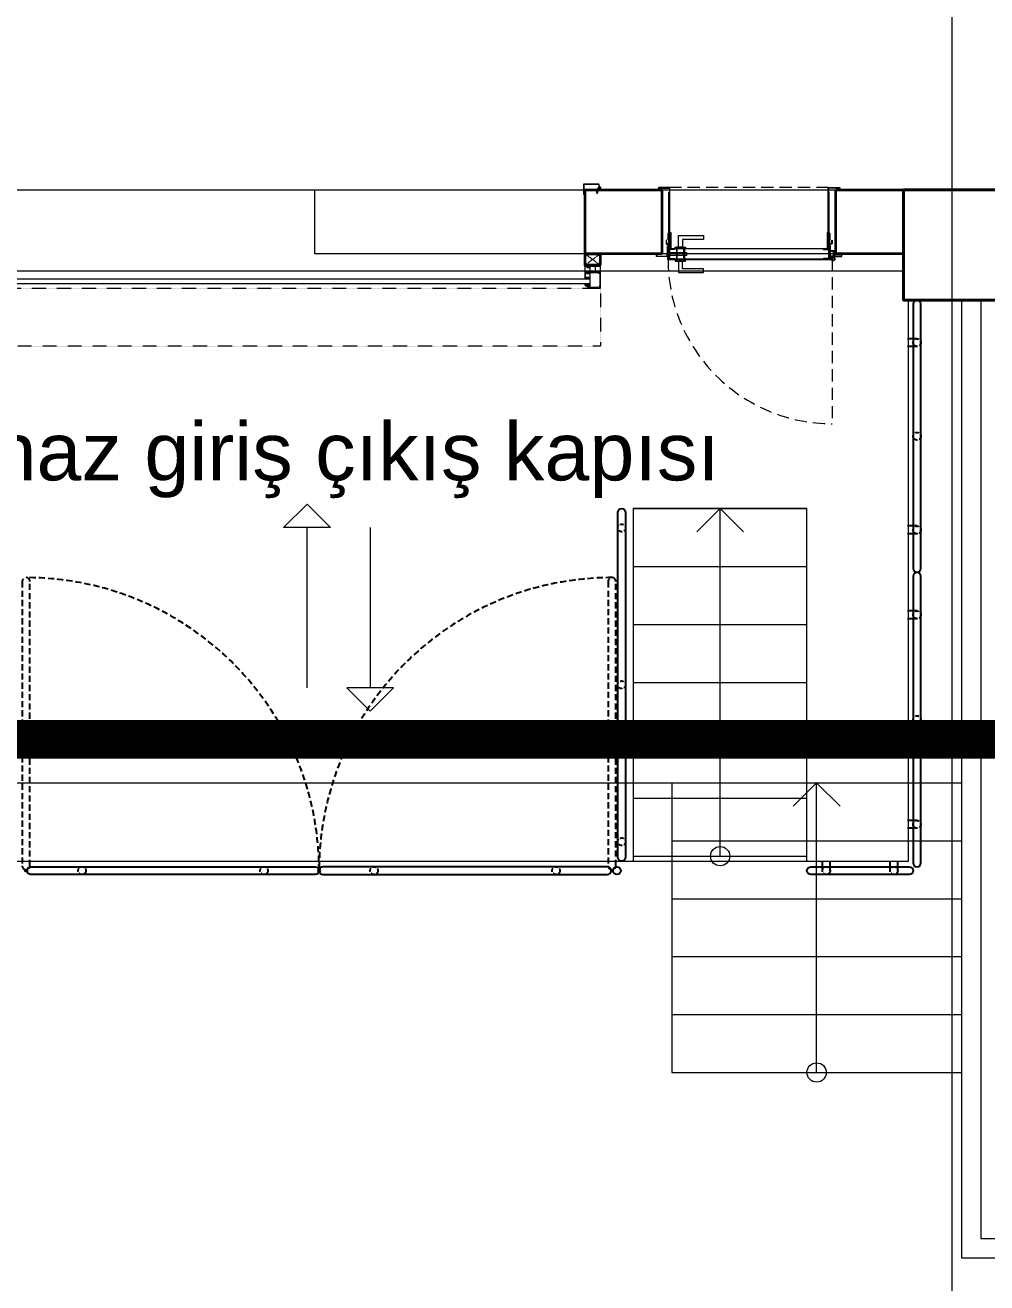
# Model space of a CAD drawing. Header units: centimetres. Extents: x 405464 to 563355, y 50011 to 66875.
# Drawn here: x 504558 to 505056, y 51753 to 52405 of the extents above; entities that cross this region are included whole.
import ezdxf
from ezdxf.enums import TextEntityAlignment as Align

# ---------------------------------------------------------------- set-up
doc = ezdxf.new("R2010")
doc.units = ezdxf.units.CM
for name, pattern in [('DASHDOT', [25.4, 12.7, -6.35, 0, -6.35]), ('DOT2', [0.125, 0, -0.125]), ('HIDDEN', [9.525, 6.35, -3.175]), ('M00$0$CENTER', [50.8, 31.75, -6.35, 6.35, -6.35])]:
    doc.linetypes.add(name, pattern=pattern)
doc.layers.get('0').update_dxf_attribs({"lineweight": 9})
doc.layers.add('-MH_Ad', color=1, linetype='Continuous', lineweight=9, true_color=0xff0000)
for name, color, linetype, lineweight in [('0-KRCN-MİMARİ-220526', 8, 'Continuous', 9), ('A_Aks', 30, 'DASHDOT', 9), ('A_Kolon', 6, 'Continuous', 40), ('A_Korkuluk', 24, 'Continuous', 15), ('A_Merdiven', 61, 'Continuous', 13), ('DV_Masif', 2, 'Continuous', 35), ('G_0.13', 145, 'Continuous', 13), ('KP_Acilim', 201, 'HIDDEN', 15), ('KP_Aksesuar', 9, 'Continuous', 9), ('M00$0$A_Iskelet', 20, 'Continuous', 25), ('M00$0$D_Merkez', 51, 'M00$0$CENTER', 13), ('M00$0$D_Profil', 155, 'Continuous', 15), ('M00$0$GC_Aksesuar', 165, 'Continuous', 9), ('MH_Alan', 51, 'Continuous', 9), ('MR_Korkuluk', 131, 'Continuous', 25), ('Y_Hidden_[Gizli]', 9, 'HIDDEN', 9)]:
    doc.layers.add(name, color=color, linetype=linetype, lineweight=lineweight)
doc.styles.add('Ince', font='arial.ttf')

# ---------------------------------------------------------------- blocks, each defined once
blk = doc.blocks.new('a_aks')
at = {"layer": 'A_Aks', "color": 8, "ltscale": 200}
for p, q in [((680, 5308.05), (680, -831.11)), ((-743.44, 57), (12633.63, 57))]:
    blk.add_line(p, q, dxfattribs=at)
blk = doc.blocks.new('mimari_yeni_durum')
at = {"color": 8, "ltscale": 10}
for points in [[(350, 57), (655, 57)], [(655, 24), (350, 24)]]:
    blk.add_lwpolyline(points, dxfattribs=at)
at = {"color": 8, "ltscale": 10, "elevation": 5.77}
blk.add_lwpolyline([(350, 24), (350, 57)], dxfattribs=at)
at = {"layer": 'A_Kolon', "color": 8}
blk.add_lwpolyline([(655, 57), (655, 0), (705, 0), (705, 57), (655, 57)], dxfattribs=at)
at = {"layer": 'A_Korkuluk', "color": 8}
for p, q in [((695, 0), (695, -486)), ((695, -486), (1430, -486))]:
    blk.add_line(p, q, dxfattribs=at)
at = {"layer": 'A_Merdiven', "color": 8}
for p, q in [((685, 0), (685, -496)), ((685, -496), (1570, -496))]:
    blk.add_line(p, q, dxfattribs=at)
at = {"layer": 'A_Merdiven', "color": 8, "ltscale": 10}
for points in [[(50, 0), (50, -250), (685, -250)], [(535, -250), (535, -400)], [(610, -250), (597.9, -262.1)], [(610, -400), (610, -250)], [(610, -250), (622.1, -262.1)], [(535, -280), (685, -280)], [(535, -310), (685, -310)], [(535, -340), (685, -340)], [(535, -370), (685, -370)], [(535, -400), (685, -400)]]:
    blk.add_lwpolyline(points, dxfattribs=at)
blk.add_circle((610, -400), 5, dxfattribs=at)
at = {"layer": 'A_Aks', "color": 8}
blk.add_blockref('a_aks', (0, 0), dxfattribs=at)
blk = doc.blocks.new('A$C17b1b0ad')
at = {"layer": 'MH_Alan', "color": 8}
blk.add_lwpolyline([(50, 1648), (50, 57), (1114, 57), (1115, 437), (1115, 437), (1090, 437), (1090, 477), (1140, 477), (1140, 445), (1550, 445), (1550, 477), (1682, 477), (1682, 837), (1550, 837), (1550, 877), (1682, 877), (1682, 1237)], dxfattribs=at)
blk = doc.blocks.new('*U118')
at = {"ltscale": 40}
blk.add_lwpolyline([(0, 0), (0, 8), (6, 8), (6, 0)], close=True, dxfattribs=at)
at = {"layer": 'M00$0$D_Merkez', "ltscale": 0.015}
for points in [[(0, 0), (6, 8)], [(0, 8), (6, 0)]]:
    blk.add_lwpolyline(points, dxfattribs=at)
at = {"layer": 'M00$0$D_Profil', "ltscale": 40}
blk.add_lwpolyline([(0.4, 0.4), (0.4, 7.6), (5.6, 7.6), (5.6, 0.4)], close=True, dxfattribs=at)
blk = doc.blocks.new('M00$0$RUUVIP')
for p, q in [((-5.4, 19), (-5.4, 20.1)), ((-5.4, 20.1), (5.4, 20.1)), ((5.4, 19), (-5.4, 19)), ((-4.2, 20.1), (-3.3, 21.1)), ((-1.4, 17.8), (-1.9, 17.3)), ((-1.9, 17.3), (1.9, 16.7)), ((-1.9, 17.3), (-1.4, 17)), ((-1.4, 16.5), (-1.9, 16)), ((-1.9, 16), (1.9, 15.3)), ((-1.9, 16), (-1.4, 15.6)), ((-1.4, 15.1), (-1.9, 14.7)), ((-1.9, 14.7), (1.9, 14)), ((-1.9, 14.7), (-1.4, 14.3)), ((-1.4, 13.8), (-1.9, 13.3)), ((-1.9, 13.3), (1.9, 12.7)), ((-1.9, 13.3), (-1.4, 12.9)), ((-1.4, 12.5), (-1.9, 12)), ((-1.9, 12), (1.9, 11.3)), ((-1.9, 12), (-1.4, 11.6)), ((-1.4, 11.1), (-1.9, 10.6)), ((-1.9, 10.6), (1.9, 10)), ((-1.9, 10.6), (-1.4, 10.3)), ((-1.4, 9.8), (-1.9, 9.3)), ((-1.9, 9.3), (1.9, 8.6)), ((-1.9, 9.3), (-1.4, 8.9)), ((-1.4, 8.4), (-1.9, 8)), ((-1.9, 8), (1.9, 7.3)), ((-1.9, 8), (-1.4, 7.6)), ((-1.4, 7.1), (-1.9, 6.6)), ((-1.9, 6.6), (1.9, 6)), ((-1.9, 6.6), (-1.4, 6.2)), ((-1.4, 19), (-1.4, 17.8)), ((-1.4, 17), (-1.4, 16.5)), ((-1.4, 15.6), (-1.4, 15.1)), ((-1.4, 14.3), (-1.4, 13.8)), ((-1.4, 12.9), (-1.4, 12.5)), ((-1.4, 11.6), (-1.4, 11.1)), ((-1.4, 10.3), (-1.4, 9.8)), ((-1.4, 8.9), (-1.4, 8.4)), ((-1.4, 7.6), (-1.4, 7.1)), ((-1.4, 6.2), (-1.4, 0.8)), ((-0.6, 6), (-1.4, 6.2)), ((-1.4, 0.8), (0, 0)), ((-0.6, 0.8), (-0.6, 6)), ((0, 0), (-0.6, 0.8)), ((0, 0), (1.4, 0.8)), ((1.4, 17), (1.4, 19)), ((1.9, 16.7), (1.4, 17)), ((1.4, 16.2), (1.9, 16.7)), ((1.4, 15.7), (1.4, 16.2)), ((1.9, 15.3), (1.4, 15.7)), ((1.4, 14.9), (1.9, 15.3)), ((1.4, 14.4), (1.4, 14.9)), ((1.9, 14), (1.4, 14.4)), ((1.4, 13.5), (1.9, 14)), ((1.4, 13), (1.4, 13.5)), ((1.9, 12.7), (1.4, 13)), ((1.4, 12.2), (1.9, 12.7)), ((1.4, 11.7), (1.4, 12.2)), ((1.9, 11.3), (1.4, 11.7)), ((1.4, 10.8), (1.9, 11.3)), ((1.4, 10.4), (1.4, 10.8)), ((1.9, 10), (1.4, 10.4)), ((1.4, 9.5), (1.9, 10)), ((1.4, 9), (1.4, 9.5)), ((1.9, 8.6), (1.4, 9)), ((1.4, 8.2), (1.9, 8.6)), ((1.4, 7.7), (1.4, 8.2)), ((1.9, 7.3), (1.4, 7.7)), ((1.4, 6.8), (1.9, 7.3)), ((1.4, 6.3), (1.4, 6.8)), ((1.9, 6), (1.4, 6.3)), ((1.4, 5.5), (1.9, 6)), ((1.4, 0.8), (1.4, 5.5)), ((3.3, 21.1), (4.2, 20.1)), ((5.4, 20.1), (5.4, 19))]:
    blk.add_line(p, q)
blk.add_arc((0, 10.8), 10.8, 72.45919, 107.54081)
blk = doc.blocks.new('M00$0$A$C51F07F23')
at = {"rotation": 180}
blk.add_blockref('M00$0$RUUVIP', (5.4, 21.1), dxfattribs=at)
blk = doc.blocks.new('duvarlar')
at = {"color": 8}
for p, q in [((333.9, -117.77), (346.04, -105.63)), ((346.04, -105.63), (358.17, -117.77)), ((358.17, -117.77), (333.9, -117.77)), ((346.04, -200.75), (346.04, -117.77)), ((378.75, -117.77), (378.75, -200.75)), ((366.61, -200.75), (378.75, -212.88)), ((390.89, -200.75), (366.61, -200.75)), ((378.75, -212.88), (390.89, -200.75))]:
    blk.add_line(p, q, dxfattribs=at)
at = {"color": 8, "style": 'Ince'}
blk.add_text('Cihaz giriş çıkış kapısı', height=30, dxfattribs=at).set_placement((351.41, -78.38), align=Align.MIDDLE_CENTER)
blk = doc.blocks.new('vida')
for p, q in [((-3.7, 0.2), (-0.9, 1.2)), ((-2.2, 34.4), (-0.9, 34.1)), ((-2.2, 34.4), (2.3, 31.3)), ((-2.2, 34.2), (2.2, 31.1)), ((-2.2, 32.9), (-0.9, 32.6)), ((-2.2, 32.9), (2.3, 29.8)), ((-2.2, 32.7), (2.2, 29.6)), ((-2.2, 31.4), (-0.9, 31.1)), ((-2.2, 31.4), (2.3, 28.3)), ((-2.2, 31.2), (2.2, 28.1)), ((-2.2, 29.9), (-0.9, 29.6)), ((-2.2, 29.9), (2.3, 26.8)), ((-2.2, 29.7), (2.2, 26.6)), ((-2.2, 28.4), (-0.9, 28.1)), ((-2.2, 28.4), (2.3, 25.3)), ((-2.2, 28.2), (2.2, 25.1)), ((-2.2, 26.9), (-0.9, 26.6)), ((-2.2, 26.9), (2.3, 23.8)), ((-2.2, 26.7), (2.2, 23.6)), ((-2.2, 25.4), (-0.9, 25.1)), ((-2.2, 25.4), (2.3, 22.3)), ((-2.2, 25.2), (2.2, 22.1)), ((-2.2, 23.9), (-0.9, 23.6)), ((-2.2, 23.9), (2.3, 20.8)), ((-2.2, 23.7), (2.2, 20.6)), ((-2.2, 22.4), (-0.9, 22.1)), ((-2.2, 22.4), (2.3, 19.3)), ((-2.2, 22.2), (2.2, 19.1)), ((-2.2, 20.9), (-0.9, 20.6)), ((-2.2, 20.9), (2.3, 17.8)), ((-2.2, 20.7), (2.2, 17.6)), ((-2.2, 19.4), (-0.9, 19.1)), ((-2.2, 19.4), (2.3, 16.3)), ((-2.2, 19.2), (2.2, 16.1)), ((-2.2, 17.9), (-0.9, 17.6)), ((-2.2, 17.9), (2.3, 14.8)), ((-2.2, 17.7), (2.2, 14.6)), ((-2.2, 16.4), (-0.9, 16.1)), ((-2.2, 16.4), (2.3, 13.3)), ((-2.2, 16.2), (2, 13.3)), ((-2.2, 14.9), (-0.9, 14.6)), ((-2.2, 14.9), (0.2, 13.3)), ((-2.2, 14.7), (-0.2, 13.3)), ((-2.2, 13.4), (-1.7, 13.3)), ((-2.2, 13.4), (-2, 13.3)), ((-2.2, 13.4), (-1.7, 13.3)), ((-2.2, 13.4), (-2, 13.3)), ((-2.2, 10.4), (-0.9, 10.1)), ((-2.2, 10.4), (2.3, 7.3)), ((-2.2, 10.2), (2.2, 7.1)), ((-2.2, 8.9), (-0.9, 8.6)), ((-2.2, 8.9), (2.3, 5.8)), ((-2.2, 8.7), (2.2, 5.6)), ((-2.2, 7.4), (-0.9, 7.1)), ((-2.2, 7.4), (2.3, 4.3)), ((-2.2, 7.2), (2.2, 4.1)), ((-2.2, 5.9), (-0.9, 5.6)), ((-2.2, 5.9), (2.3, 2.8)), ((-2.2, 5.7), (2.2, 2.6)), ((-2.2, 4.4), (-0.9, 4.1)), ((-2.2, 4.4), (0.6, 2.5)), ((-2.2, 4.2), (0.2, 2.5)), ((-2.2, 2.9), (-1.7, 2.8)), ((-2.2, 2.9), (-2, 2.8)), ((-0.3, 38.1), (-0.9, 36.1)), ((1, 36.1), (-0.9, 36.1)), ((-0.9, 13.3), (-0.9, 36.1)), ((-0.9, 33.5), (-0.9, 32.2)), ((-0.9, 32), (-0.9, 30.7)), ((-0.9, 30.5), (-0.9, 29.2)), ((-0.9, 29), (-0.9, 27.7)), ((-0.9, 27.5), (-0.9, 26.2)), ((-0.9, 26), (-0.9, 24.7)), ((-0.9, 24.5), (-0.9, 23.2)), ((-0.9, 23), (-0.9, 21.7)), ((-0.9, 21.5), (-0.9, 20.2)), ((-0.9, 20), (-0.9, 18.7)), ((-0.9, 18.5), (-0.9, 17.2)), ((-0.9, 17), (-0.9, 15.7)), ((-0.9, 15.5), (-0.9, 14.2)), ((-0.9, 14), (-0.9, 13.3)), ((-0.9, 10.8), (2.2, 8.6)), ((-0.9, 10.8), (-0.9, 9.7)), ((-0.9, 9.5), (-0.9, 8.2)), ((-0.9, 8), (-0.9, 6.7)), ((-0.9, 6.5), (-0.9, 5.2)), ((-0.9, 5), (-0.9, 3.7)), ((-0.9, 3.5), (-0.9, 2.5)), ((-0.9, 1.2), (-0.9, 1.4)), ((-0.5, 10.8), (2.3, 8.8)), ((-0.3, 38.1), (0.5, 38.8)), ((0, -0.3), (0, 0.2)), ((0, -0.3), (0, 0.2)), ((0.4, 38.1), (0.5, 38.8)), ((1, 36.1), (0.4, 38.1)), ((1, 13.3), (1, 36.1)), ((1, 30.5), (1, 31.8)), ((1, 31.7), (1.5, 31.5)), ((1, 29), (1, 30.3)), ((1, 30.2), (1.5, 30)), ((1, 27.5), (1, 28.8)), ((1, 28.7), (1.5, 28.5)), ((1, 26), (1, 27.3)), ((1, 27.2), (1.5, 27)), ((1, 24.5), (1, 25.8)), ((1, 25.7), (1.5, 25.5)), ((1, 23), (1, 24.3)), ((1, 24.2), (1.5, 24)), ((1, 21.5), (1, 22.8)), ((1, 22.7), (1.5, 22.5)), ((1, 20), (1, 21.3)), ((1, 21.2), (1.5, 21)), ((1, 18.5), (1, 19.8)), ((1, 19.7), (1.5, 19.5)), ((1, 17), (1, 18.3)), ((1, 18.2), (1.5, 18)), ((1, 15.5), (1, 16.8)), ((1, 16.7), (1.5, 16.5)), ((1, 14), (1, 15.3)), ((1, 15.2), (1.5, 15)), ((1, 13.3), (1, 13.8)), ((1, 13.7), (1.5, 13.5)), ((1, 13.7), (1.5, 13.5)), ((1, 9.5), (1, 10.8)), ((1, 10.7), (1.5, 10.5)), ((1, 8), (1, 9.3)), ((1, 9.2), (1.5, 9)), ((1, 6.5), (1, 7.8)), ((1, 7.7), (1.5, 7.5)), ((1, 5), (1, 6.3)), ((1, 6.2), (1.5, 6)), ((1, 3.5), (1, 4.8)), ((1, 4.7), (1.5, 4.5)), ((1, 2.5), (1, 3.3)), ((1, 3.2), (1.5, 3)), ((1, 1.2), (1, 1.4)), ((3.7, 0.2), (1, 1.2)), ((1.3, 10.8), (2.2, 10.1)), ((1.6, 10.8), (2.3, 10.3)), ((0, -0.3), (-3.6, -0.3)), ((0, -0.3), (3.6, -0.3))]:
    blk.add_line(p, q)
for centre, radius, start, end in [((-3.6, -0.1), 0.25, 119.91359, 270), ((-2.2, 34.3), 0.0971, 60.32042, 240.32042), ((-2.2, 32.8), 0.0971, 60.32042, 240.32042), ((-2.2, 31.3), 0.0971, 60.32042, 240.32042), ((-2.2, 29.8), 0.0971, 60.32042, 240.32042), ((-2.2, 28.3), 0.0971, 60.32042, 240.32042), ((-2.2, 26.8), 0.0971, 60.32042, 240.32042), ((-2.2, 25.3), 0.0971, 60.32042, 240.32042), ((-2.2, 23.8), 0.0971, 60.32042, 240.32042), ((-2.2, 22.3), 0.0971, 60.32042, 240.32042), ((-2.2, 20.8), 0.0971, 60.32042, 240.32042), ((-2.2, 19.3), 0.0971, 60.32042, 240.32042), ((-2.2, 17.8), 0.0971, 60.32042, 240.32042), ((-2.2, 16.3), 0.0971, 60.32042, 240.32042), ((-2.2, 14.8), 0.0971, 60.32042, 240.32042), ((-2.2, 13.3), 0.0971, 60.32042, 240.32042), ((-2.2, 13.3), 0.0971, 60.32042, 240.32042), ((-2.2, 10.3), 0.0971, 60.32042, 240.32042), ((-2.2, 8.8), 0.0971, 60.32042, 240.32042), ((-2.2, 7.3), 0.0971, 60.32042, 240.32042), ((-2.2, 5.8), 0.0971, 60.32042, 240.32042), ((-2.2, 4.3), 0.0971, 60.32042, 240.32042), ((-2.2, 2.8), 0.0971, 60.32042, 240.32042), ((-3.3, 39), 3.81, 309.1716, 357.59616), ((0, 0), 0.243, 93.37441, 86.62559), ((3.5, 37.9), 3.17, 163.57112, 216.72243), ((2.3, 31.2), 0.0971, 240.32042, 60.32042), ((2.3, 29.7), 0.0971, 240.32042, 60.32042), ((2.3, 28.2), 0.0971, 240.32042, 60.32042), ((2.3, 26.7), 0.0971, 240.32042, 60.32042), ((2.3, 25.2), 0.0971, 240.32042, 60.32042), ((2.3, 23.7), 0.0971, 240.32042, 60.32042), ((2.3, 22.2), 0.0971, 240.32042, 60.32042), ((2.3, 20.7), 0.0971, 240.32042, 60.32042), ((2.3, 19.2), 0.0971, 240.32042, 60.32042), ((2.3, 17.7), 0.0971, 240.32042, 60.32042), ((2.3, 16.2), 0.0971, 240.32042, 60.32042), ((2.3, 14.7), 0.0971, 240.32042, 60.32042), ((2.3, 10.2), 0.0971, 240.32042, 60.32042), ((2.3, 8.7), 0.0971, 240.32042, 60.32042), ((2.3, 7.2), 0.0971, 240.32042, 60.32042), ((2.3, 5.7), 0.0971, 240.32042, 60.32042), ((2.3, 4.2), 0.0971, 240.32042, 60.32042), ((2.3, 2.7), 0.0971, 240.32042, 60.32042), ((3.6, -0.1), 0.25, 270, 60.08641)]:
    blk.add_arc(centre, radius, start, end)
blk = doc.blocks.new('A$C9e52caec')
at = {"layer": 'KP_Aksesuar'}
h = blk.add_hatch(color=8, dxfattribs=at)
edge = h.paths.add_edge_path()
edge.add_line((533.16, 27.96), (532.94, 27.87))
edge.add_line((532.94, 27.87), (532.94, 27.77))
edge.add_line((532.94, 27.77), (533.16, 27.86))
edge.add_line((533.16, 27.86), (533.16, 27.48))
edge.add_line((533.16, 27.48), (532.94, 27.39))
edge.add_line((532.94, 27.39), (532.94, 27.29))
edge.add_line((532.94, 27.29), (533.16, 27.38))
edge.add_line((533.16, 27.38), (533.16, 27.07))
edge.add_line((533.16, 27.07), (532.94, 26.98))
edge.add_line((532.94, 26.98), (532.94, 26.88))
edge.add_line((532.94, 26.88), (533.16, 26.97))
edge.add_line((533.16, 26.97), (533.16, 26.83))
edge.add_arc((533.36, 26.83), 0.2, 180, 270)
edge.add_line((533.36, 26.63), (534.15, 26.63))
edge.add_arc((534.15, 26.73), 0.1, 270, 360)
edge.add_line((534.25, 26.73), (534.25, 26.8))
edge.add_arc((534.15, 26.8), 0.1, 0, 90)
edge.add_line((534.15, 26.9), (534.14, 26.9))
edge.add_arc((534.13, 27.21), 0.31, 200.768, 272.34004, ccw=False)
edge.add_line((533.84, 27.1), (533.84, 27.38))
edge.add_line((533.84, 27.38), (534.06, 27.33))
edge.add_line((534.06, 27.33), (534.06, 27.43))
edge.add_line((534.06, 27.43), (533.84, 27.48))
edge.add_line((533.84, 27.48), (533.84, 27.85))
edge.add_line((533.84, 27.85), (534.06, 27.81))
edge.add_line((534.06, 27.81), (534.06, 27.91))
edge.add_line((534.06, 27.91), (533.84, 27.95))
edge.add_arc((533.64, 27.95), 0.2, 0, 90)
edge.add_line((533.64, 28.15), (533.36, 28.15))
edge.add_arc((533.36, 27.95), 0.2, 90, 177.28007)
edge.add_arc((533.16, 27.96), 0.000132, 225.22094, 357.28007, ccw=False)
h = blk.add_hatch(color=8, dxfattribs=at)
edge = h.paths.add_edge_path()
edge.add_line((616.84, 27.96), (617.06, 27.87))
edge.add_line((617.06, 27.87), (617.06, 27.77))
edge.add_line((617.06, 27.77), (616.84, 27.86))
edge.add_line((616.84, 27.86), (616.84, 27.48))
edge.add_line((616.84, 27.48), (617.06, 27.39))
edge.add_line((617.06, 27.39), (617.06, 27.29))
edge.add_line((617.06, 27.29), (616.84, 27.38))
edge.add_line((616.84, 27.38), (616.84, 27.07))
edge.add_line((616.84, 27.07), (617.06, 26.98))
edge.add_line((617.06, 26.98), (617.06, 26.88))
edge.add_line((617.06, 26.88), (616.84, 26.97))
edge.add_line((616.84, 26.97), (616.84, 26.83))
edge.add_arc((616.64, 26.83), 0.2, 270, 360, ccw=False)
edge.add_line((616.64, 26.63), (615.85, 26.63))
edge.add_arc((615.85, 26.73), 0.1, 180, 270, ccw=False)
edge.add_line((615.75, 26.73), (615.75, 26.8))
edge.add_arc((615.85, 26.8), 0.1, 90, 180, ccw=False)
edge.add_line((615.85, 26.9), (615.86, 26.9))
edge.add_arc((615.87, 27.21), 0.31, 267.65996, 339.232)
edge.add_line((616.16, 27.1), (616.16, 27.38))
edge.add_line((616.16, 27.38), (615.94, 27.33))
edge.add_line((615.94, 27.33), (615.94, 27.43))
edge.add_line((615.94, 27.43), (616.16, 27.48))
edge.add_line((616.16, 27.48), (616.16, 27.85))
edge.add_line((616.16, 27.85), (615.94, 27.81))
edge.add_line((615.94, 27.81), (615.94, 27.91))
edge.add_line((615.94, 27.91), (616.16, 27.95))
edge.add_arc((616.36, 27.95), 0.2, 90, 180, ccw=False)
edge.add_line((616.36, 28.15), (616.64, 28.15))
edge.add_arc((616.64, 27.95), 0.2, 2.71993, 90, ccw=False)
edge.add_arc((616.84, 27.96), 0.000132, 182.71993, 314.77906)
for points in [[(533, 25.33), (533, 23.33), (533.2, 23.33), (533.2, 25.33)], [(617, 25.33), (617, 23.33), (616.8, 23.33), (616.8, 25.33)]]:
    blk.add_hatch(color=8, dxfattribs=at).paths.add_polyline_path(points)
at = {"color": 8}
for p, q in [((536.5, 26.16), (536.5, 26.46)), ((613.5, 26.16), (613.5, 26.46)), ((536.5, 21.46), (536.5, 21.16)), ((613.5, 21.46), (613.5, 21.16)), ((490, 17.6), (492.05, 17.6)), ((490, 17.5), (490, 14.7)), ((490, 14.5), (490, 11.31)), ((491.05, 17.6), (490.1, 17.6)), ((490.1, 14.6), (491.7, 14.6)), ((490.11, 14.81), (490.11, 17.39)), ((490.2, 11.81), (490.2, 13.75)), ((490.21, 17.49), (490.95, 17.49)), ((492.45, 14.71), (490.21, 14.71)), ((490.77, 14.07), (490.85, 14.07)), ((490.9, 14.02), (490.9, 13.85)), ((490.95, 13.8), (492.5, 13.8)), ((491, 17.44), (491, 16.95)), ((491.05, 16.9), (492.5, 16.9)), ((491.1, 17.05), (491.1, 17.55)), ((491.1, 14.05), (491.1, 14.55)), ((492.5, 17), (491.15, 17)), ((492.5, 14), (491.15, 14)), ((491.75, 14.55), (491.75, 14.15)), ((491.8, 14.1), (492.4, 14.1)), ((491.95, 14.35), (491.95, 14.55)), ((492, 17.55), (492, 17.45)), ((492, 14.6), (497.9, 14.6)), ((492, 14.55), (492, 14.45)), ((492.4, 14.3), (492, 14.3)), ((497.9, 17.6), (492.05, 17.6)), ((492.05, 17.4), (492.5, 17.4)), ((492.05, 14.4), (492.5, 14.4)), ((492.45, 14.15), (492.45, 14.25)), ((492.55, 17.35), (492.55, 17.05)), ((492.55, 16.85), (492.55, 14.81)), ((492.55, 14.35), (492.55, 14.05)), ((492.55, 13.75), (492.55, 11.81)), ((492.65, 17.24), (492.65, 17.44)), ((492.65, 17.18), (492.65, 17.21)), ((492.65, 14.81), (492.65, 17.15)), ((492.7, 17.49), (495.25, 17.49)), ((495.25, 14.71), (492.75, 14.71)), ((492.75, 11.12), (492.75, 14.2)), ((492.85, 14.3), (497, 14.3)), ((495.35, 17.39), (495.35, 14.81)), ((495.45, 14.81), (495.45, 17.39)), ((495.55, 17.49), (497.79, 17.49)), ((497.79, 14.71), (495.55, 14.71)), ((497.65, 13.65), (497.65, 9.64)), ((497.89, 17.39), (497.89, 14.81)), ((498, 14.7), (498, 17.5)), ((498, 6.2), (498, 14.5)), ((490, 8.03), (490, 7.69)), ((490.05, 11.26), (490.31, 11.26)), ((490.31, 8.08), (490.05, 8.08)), ((490.05, 7.6), (492.43, 6.17)), ((490.14, 10.95), (490.42, 11.35)), ((490.42, 7.94), (490.14, 8.34)), ((490.18, 11.41), (490.18, 11.48)), ((490.18, 7.86), (490.18, 7.93)), ((490.21, 11.51), (490.92, 11.51)), ((490.31, 11.38), (490.21, 11.38)), ((490.21, 7.96), (490.31, 7.96)), ((490.92, 7.83), (490.21, 7.83)), ((490.23, 11.38), (490.23, 11.46)), ((490.23, 11.46), (490.91, 11.46)), ((490.41, 11.38), (490.23, 11.38)), ((490.23, 7.9), (490.41, 7.9)), ((490.23, 7.82), (490.23, 7.9)), ((490.91, 7.82), (490.23, 7.82)), ((492.45, 11.71), (490.3, 11.71)), ((490.34, 11.29), (490.34, 11.35)), ((490.34, 7.99), (490.34, 8.05)), ((491.16, 7.17), (490.7, 7.44)), ((490.72, 11.35), (491, 10.95)), ((491, 8.34), (490.72, 7.94)), ((490.91, 11.38), (490.73, 11.38)), ((490.73, 7.9), (490.91, 7.9)), ((490.75, 7.63), (491.29, 7.63)), ((490.79, 11.35), (490.79, 11.29)), ((490.79, 8.05), (490.79, 7.99)), ((490.92, 11.38), (490.82, 11.38)), ((490.82, 11.26), (490.91, 11.26)), ((490.91, 8.08), (490.82, 8.08)), ((490.82, 7.96), (490.92, 7.96)), ((490.91, 11.46), (490.91, 11.38)), ((490.91, 7.9), (490.91, 7.82)), ((490.95, 11.48), (490.95, 11.41)), ((490.95, 7.93), (490.95, 7.86)), ((490.98, 11.23), (491.05, 11.16)), ((491.05, 8.18), (490.98, 8.11)), ((491.08, 11.15), (491.35, 11.15)), ((491.35, 8.19), (491.08, 8.19)), ((491.13, 11.34), (491.13, 11.48)), ((491.13, 7.86), (491.13, 8)), ((491.16, 11.51), (492.46, 11.51)), ((491.35, 11.31), (491.16, 11.31)), ((491.16, 8.03), (491.35, 8.03)), ((491.16, 7.94), (491.48, 7.94)), ((491.16, 7.83), (491.16, 7.94)), ((492.46, 7.83), (491.16, 7.83)), ((491.17, 11.34), (491.17, 11.46)), ((491.17, 11.46), (491.72, 11.46)), ((491.49, 11.34), (491.17, 11.34)), ((491.38, 11.18), (491.38, 11.28)), ((491.38, 8.06), (491.38, 8.16)), ((492.4, 6.42), (491.43, 7.01)), ((491.51, 7.97), (491.51, 8.25)), ((491.52, 11.04), (491.52, 11.31)), ((491.6, 7.63), (492.45, 7.63)), ((491.71, 8), (491.71, 7.83)), ((491.72, 11.46), (491.72, 11.29)), ((491.88, 8.03), (491.74, 8.03)), ((491.75, 11.26), (491.89, 11.26)), ((491.91, 7.83), (491.91, 8)), ((491.92, 11.29), (491.92, 11.46)), ((491.92, 11.46), (492.47, 11.46)), ((492.11, 8.25), (492.11, 7.97)), ((492.12, 11.31), (492.12, 11.04)), ((492.14, 7.94), (492.46, 7.94)), ((492.47, 11.34), (492.15, 11.34)), ((492.24, 11.28), (492.24, 11.18)), ((492.24, 8.16), (492.24, 8.06)), ((492.46, 11.31), (492.27, 11.31)), ((492.27, 11.15), (492.49, 11.15)), ((492.49, 8.19), (492.27, 8.19)), ((492.27, 8.03), (492.46, 8.03)), ((492.46, 7.94), (492.46, 7.83)), ((492.47, 11.46), (492.47, 11.34)), ((492.49, 11.48), (492.49, 11.34)), ((492.49, 11.15), (492.52, 11.12)), ((492.52, 8.22), (492.49, 8.19)), ((492.49, 8), (492.49, 7.86)), ((492.52, 11.12), (492.75, 11.12)), ((492.75, 8.22), (492.52, 8.22)), ((492.55, 7.53), (492.55, 6.51)), ((492.75, 6.55), (492.75, 8.22)), ((497.65, 9.64), (497.67, 9.6)), ((497.67, 9.6), (497.65, 9.56)), ((497.65, 9.56), (497.65, 7.1)), ((492.69, 6.1), (497.9, 6.1)), ((497, 6.45), (492.85, 6.45))]:
    blk.add_line(p, q, dxfattribs=at)
at = {"color": 1, "linetype": 'DASHDOT', "ltscale": 250, "true_color": 0xe60000, "const_width": 20}
blk.add_lwpolyline([(50, 2495), (930, 2495), (930, 1707), (1765, 1707), (1765, 4249), (1550, 4249), (1550, 5141.5), (8706.98, 5141.5), (8706.98, 2644), (12614.5, 2644), (12614.5, -227.5), (-33, -227.5), (-33, 2495)], close=True, dxfattribs=at)
at = {"color": 8}
for points in [[(497.24, 60), (489.24, 60), (489.24, 54.9, 0.414214), (489.39, 54.75), (489.49, 54.75, 0.414214), (489.64, 54.9), (489.64, 55.75)], [(497.57, 58.13), (497.89, 57.18, 0.414214), (497.93, 57.16), (498.02, 57.19, 0.414214), (498.04, 57.23), (497.16, 59.88), (489.36, 59.88), (489.36, 54.9, 0.414214), (489.39, 54.87), (489.49, 54.87, 0.414214), (489.52, 54.9), (489.52, 55.75)], [(495.17, 57.12), (497.59, 57.12, 0.511918), (497.62, 57.16), (497.17, 58.52, -0.414214), (497.26, 58.71), (497.36, 58.74, -0.414214), (497.55, 58.65), (497.86, 57.7)], [(495.17, 57), (497.59, 57, 0.511918), (497.73, 57.2), (497.28, 58.56, -0.414214), (497.3, 58.6), (497.39, 58.63, -0.414214), (497.43, 58.61), (497.75, 57.66)], [(497.46, 58.09), (497.77, 57.14, 0.414214), (497.96, 57.05), (498.06, 57.08, 0.414214), (498.15, 57.27), (497.24, 60)], [(489.5, 55.21), (489.5, 56.46, -0.414214), (489.53, 56.49), (489.63, 56.49, -0.414214), (489.66, 56.46), (489.66, 17.88), (494.75, 17.88), (494.75, 18), (489.78, 18), (489.78, 56.46, 0.414214), (489.63, 56.61), (489.53, 56.61, 0.414214), (489.38, 56.46), (489.38, 55.21)]]:
    blk.add_lwpolyline(points, format="xyb", dxfattribs=at)
for points in [[(489.5, 55.21), (489.38, 55.21)], [(489.52, 55.75), (489.64, 55.75)], [(495.17, 57.12), (495.17, 57)], [(497.57, 58.13), (497.46, 58.09)], [(497.86, 57.7), (497.75, 57.66)], [(533.5, 26.46), (533.5, 21.79), (532.9, 21.79), (532.9, 21.94), (533.35, 21.94), (533.35, 26.61)], [(533.35, 26.61), (616.65, 26.61)], [(616.5, 26.46), (533.5, 26.46)], [(536.5, 26.16), (533.8, 26.16), (533.8, 21.46), (536.5, 21.46)], [(613.5, 26.46), (616.5, 26.46)], [(613.5, 26.16), (616.2, 26.16), (616.2, 21.46), (613.5, 21.46)], [(616.5, 26.46), (616.5, 21.79), (617.05, 21.79), (617.05, 21.94), (616.65, 21.94), (616.65, 26.61)], [(532.9, 21.16), (532.9, 21.94), (533.35, 21.94), (533.35, 22.09), (532.75, 22.09), (532.75, 21.01)], [(532.75, 21.01), (617.25, 21.01)], [(617.1, 21.16), (532.9, 21.16)], [(532.9, 21.16), (536.5, 21.16)], [(617.1, 21.16), (613.5, 21.16)], [(617.1, 21.16), (617.1, 21.94), (616.7, 21.94), (616.7, 22.09), (617.25, 22.09), (617.25, 21.01)]]:
    blk.add_lwpolyline(points, dxfattribs=at)
for points in [[(532.2, 29.01), (533.8, 29.01, 0.414214), (534, 29.21), (534, 58, 0.414214), (533.8, 58.2), (528.2, 58.2, 0.414214), (528, 58), (528, 57), (528.2, 57), (528.2, 58), (533.8, 58), (533.8, 29.21), (532.2, 29.21), (532.2, 31.01), (532, 31.01), (532, 29.21, 0.414214)], [(617.8, 29.01), (616.2, 29.01, -0.414214), (616, 29.21), (616, 58, -0.414214), (616.2, 58.2), (621.8, 58.2, -0.414214), (622, 58), (622, 57), (621.8, 57), (621.8, 58), (616.2, 58), (616.2, 29.21), (617.8, 29.21), (617.8, 31.01), (618, 31.01), (618, 29.21, -0.414214)], [(534, 33.8), (534, 34.8, -0.414214), (534.2, 35), (534.3, 35, -0.414214), (534.5, 34.8), (534.5, 27.2, -0.414214), (534.3, 27), (534.2, 27, -0.414214), (534, 27.2), (534, 27.95, 0.414214), (533.8, 28.15), (533.2, 28.15, 0.414214), (533, 27.95), (533, 22.7, -0.414214), (532.8, 22.5), (527.2, 22.5, -0.414214), (527, 22.7), (527, 24), (527.2, 24), (527.2, 22.7), (532.8, 22.7), (532.8, 27.95, -0.414214), (533.2, 28.35), (533.8, 28.35, -0.414214), (534.2, 27.95), (534.2, 27.2), (534.3, 27.2), (534.3, 34.8), (534.2, 34.8), (534.2, 33.8)], [(616, 33.8), (616, 34.8, 0.414214), (615.8, 35), (615.7, 35, 0.414214), (615.5, 34.8), (615.5, 27.2, 0.414214), (615.7, 27), (615.8, 27, 0.414214), (616, 27.2), (616, 27.95, -0.414214), (616.2, 28.15), (616.8, 28.15, -0.414214), (617, 27.95), (617, 22.7, 0.414214), (617.2, 22.5), (622.8, 22.5, 0.414214), (623, 22.7), (623, 24), (622.8, 24), (622.8, 22.7), (617.2, 22.7), (617.2, 27.95, 0.414214), (616.8, 28.35), (616.2, 28.35, 0.414214), (615.8, 27.95), (615.8, 27.2), (615.7, 27.2), (615.7, 34.8), (615.8, 34.8), (615.8, 33.8)]]:
    blk.add_lwpolyline(points, format="xyb", close=True, dxfattribs=at)
at = {"color": 8, "lineweight": 5}
for points in [[(533.25, 31.91), (533.25, 31.33), (534.24, 29.85), (534.24, 28.31, -1), (534.09, 28.31), (534.09, 29.8), (533.09, 31.28), (533.09, 34.34), (533.47, 35.1), (533.47, 55.85, -1), (533.62, 55.85), (533.62, 35.06), (533.25, 34.3), (533.25, 31.91)], [(616.75, 31.91), (616.75, 31.33), (615.76, 29.85), (615.76, 28.31, 1), (615.91, 28.31), (615.91, 29.8), (616.91, 31.28), (616.91, 34.34), (616.53, 35.1), (616.53, 55.85, 1), (616.38, 55.85), (616.38, 35.06), (616.75, 34.3), (616.75, 31.91)]]:
    blk.add_lwpolyline(points, format="xyb", dxfattribs=at)
at = {"color": 8}
blk.add_lwpolyline([(187.47, 10.92), (492.47, 10.92), (492.47, 8.42), (187.47, 8.42)], close=True, dxfattribs=at)
for centre, radius, start, end in [((490.1, 17.5), 0.1, 90, 180), ((490.1, 14.7), 0.1, 180, 270), ((490.1, 14.5), 0.1, 90, 180), ((490.21, 17.39), 0.1, 90, 180), ((490.21, 14.81), 0.1, 180, 270), ((490.45, 14.15), 0.25, 0, 270), ((490.25, 13.75), 0.05, 63.6122, 180), ((490.45, 14.15), 0.4, 243.6122, 270), ((490.45, 13.82), 0.075, 270, 90), ((490.77, 14.15), 0.075, 180, 270), ((490.85, 14.02), 0.05, 0, 90), ((490.95, 13.85), 0.05, 180, 270), ((490.95, 17.44), 0.05, 0, 90), ((491.05, 16.95), 0.05, 180, 270), ((491.05, 17.55), 0.05, 0, 90), ((491.05, 14.55), 0.05, 0, 90), ((491.15, 17.05), 0.05, 180, 270), ((491.15, 14.05), 0.05, 180, 270), ((491.7, 14.55), 0.05, 0, 90), ((491.8, 14.15), 0.05, 180, 270), ((492, 14.55), 0.05, 90, 180), ((492, 14.35), 0.05, 180, 270), ((492.05, 17.55), 0.05, 90, 180), ((492.05, 17.45), 0.05, 180, 270), ((492.05, 14.55), 0.05, 90, 180), ((492.05, 14.45), 0.05, 180, 270), ((492.4, 14.25), 0.05, 0, 90), ((492.4, 14.15), 0.05, 270, 0), ((492.45, 14.81), 0.1, 270, 0), ((492.5, 17.35), 0.05, 0, 90), ((492.5, 17.05), 0.05, 270, 0), ((492.5, 16.85), 0.05, 0, 90), ((492.5, 14.35), 0.05, 0, 90), ((492.5, 14.05), 0.05, 270, 0), ((492.5, 13.75), 0.05, 0, 90), ((492.7, 17.44), 0.05, 90, 180), ((492.65, 17.23), 0.015, 270, 90), ((492.65, 17.17), 0.015, 270, 90), ((492.75, 14.81), 0.1, 180, 270), ((492.85, 14.2), 0.1, 90, 180), ((495.25, 17.39), 0.1, 0, 90), ((495.25, 14.81), 0.1, 270, 0), ((495.55, 17.39), 0.1, 90, 180), ((495.55, 14.81), 0.1, 180, 270), ((497, 14.25), 0.05, 333.6122, 90), ((497.4, 14.05), 0.4, 153.6122, 180), ((497.07, 14.05), 0.075, 180, 0), ((497.4, 14.05), 0.25, 270, 180), ((497.4, 13.72), 0.075, 90, 270), ((497.4, 14.05), 0.4, 270, 296.3878), ((497.6, 13.65), 0.05, 0, 116.3878), ((497.79, 17.39), 0.1, 0, 90), ((497.79, 14.81), 0.1, 270, 0), ((497.9, 17.5), 0.1, 0, 90), ((497.9, 14.7), 0.1, 270, 0), ((497.9, 14.5), 0.1, 0, 90), ((490.05, 11.31), 0.05, 180, 270), ((490.05, 8.03), 0.05, 90, 180), ((490.1, 7.69), 0.1, 180, 239.04), ((490.16, 10.94), 0.02, 145, 253.90942), ((490.16, 8.35), 0.02, 106.09058, 215), ((490.57, 12.36), 1.5, 253.90942, 286.09058), ((490.57, 6.92), 1.5, 73.90942, 106.09058), ((490.21, 11.48), 0.03, 90, 180), ((490.21, 11.41), 0.03, 180, 270), ((490.21, 7.93), 0.03, 90, 180), ((490.21, 7.86), 0.03, 180, 270), ((490.3, 11.81), 0.1, 180, 270), ((490.31, 11.35), 0.03, 0, 90), ((490.31, 11.29), 0.03, 270, 0), ((490.31, 8.05), 0.03, 0, 90), ((490.31, 7.99), 0.03, 270, 0), ((490.41, 11.36), 0.02, 325, 90), ((490.41, 7.92), 0.02, 270, 35), ((490.75, 7.53), 0.1, 90, 239.04), ((490.73, 11.36), 0.02, 90, 215), ((490.73, 7.92), 0.02, 145, 270), ((490.82, 11.35), 0.03, 90, 180), ((490.82, 11.29), 0.03, 180, 270), ((490.82, 8.05), 0.03, 90, 180), ((490.82, 7.99), 0.03, 180, 270), ((490.91, 11.16), 0.1, 45, 90), ((490.91, 8.18), 0.1, 270, 315), ((490.92, 11.48), 0.03, 0, 90), ((490.92, 11.41), 0.03, 270, 0), ((490.92, 7.93), 0.03, 0, 90), ((490.92, 7.86), 0.03, 270, 0), ((490.98, 10.94), 0.02, 286.09058, 35), ((490.98, 8.35), 0.02, 325, 73.90942), ((491.08, 11.2), 0.05, 225, 270), ((491.08, 8.14), 0.05, 90, 135), ((491.16, 11.48), 0.03, 90, 180), ((491.16, 11.34), 0.03, 180, 270), ((491.16, 8), 0.03, 90, 180), ((491.16, 7.86), 0.03, 180, 270), ((491.29, 7.38), 0.25, 239.04, 283.26148), ((491.29, 7.38), 0.25, 45.50678, 90), ((491.35, 11.28), 0.03, 0, 90), ((491.35, 11.18), 0.03, 270, 0), ((491.35, 8.16), 0.03, 0, 90), ((491.35, 8.06), 0.03, 270, 0), ((491.36, 7.09), 0.05, 337.6639, 103.26148), ((491.45, 7.05), 0.05, 157.6639, 239.04), ((491.5, 7.59), 0.05, 225.50678, 351.95215), ((491.48, 7.97), 0.03, 270, 0), ((491.49, 11.31), 0.03, 0, 90), ((491.81, 6.27), 2, 81.37307, 98.62693), ((491.82, 13.02), 2, 261.37307, 278.62693), ((491.6, 7.58), 0.05, 90, 171.95215), ((491.74, 8), 0.03, 90, 180), ((491.75, 11.29), 0.03, 180, 270), ((491.88, 8), 0.03, 0, 90), ((491.89, 11.29), 0.03, 270, 0), ((492.14, 7.97), 0.03, 180, 270), ((492.15, 11.31), 0.03, 90, 180), ((492.27, 11.28), 0.03, 90, 180), ((492.27, 11.18), 0.03, 180, 270), ((492.27, 8.16), 0.03, 90, 180), ((492.27, 8.06), 0.03, 180, 270), ((492.45, 11.81), 0.1, 270, 0), ((492.45, 7.53), 0.1, 0, 90), ((492.46, 11.48), 0.03, 0, 90), ((492.46, 11.34), 0.03, 270, 0), ((492.46, 8), 0.03, 0, 90), ((492.46, 7.86), 0.03, 270, 0), ((492.85, 6.55), 0.1, 180, 270), ((497.07, 6.7), 0.075, 0, 180), ((497.4, 6.7), 0.4, 180, 206.3878), ((497, 6.5), 0.05, 270, 26.3878), ((497.4, 6.7), 0.25, 180, 90), ((497.4, 7.02), 0.075, 90, 270), ((497.4, 6.7), 0.4, 63.6122, 90), ((497.6, 7.1), 0.05, 243.6122, 0), ((492.45, 6.51), 0.1, 239.04, 0), ((492.69, 6.6), 0.5, 239.04, 270), ((497.9, 6.2), 0.1, 270, 0)]:
    blk.add_arc(centre, radius, start, end, dxfattribs=at)
at = {"layer": 'A_Merdiven', "color": 8, "ltscale": 10}
for points in [[(655, 15), (147.5, 15), (147.5, -290.5), (657.5, -290.5), (657.5, 0), (655, 0), (655, 15)], [(515, -108), (515, -288)], [(515, -108), (605, -108)], [(605, -290.5), (605, -108), (515, -108), (515, -290.5)], [(560, -108), (547.9, -120.1)], [(560, -288), (560, -108)], [(560, -108), (572.1, -120.1)], [(605, -288), (605, -108)], [(515, -138), (605, -138)], [(515, -168), (605, -168)], [(515, -198), (605, -198)], [(515, -228), (605, -228)], [(515, -258), (605, -258)], [(515, -288), (605, -288)]]:
    blk.add_lwpolyline(points, dxfattribs=at)
blk.add_circle((560, -288), 5, dxfattribs=at)
at = {"layer": 'DV_Masif', "color": 8, "ltscale": 10}
for points in [[(490, 57), (490, 24)], [(490, 57), (530, 57)], [(530, 24), (530, 57)], [(620, 57), (655, 57)], [(620, 24), (620, 57)], [(530, 24), (490, 24)], [(655, 24), (620, 24)]]:
    blk.add_lwpolyline(points, dxfattribs=at)
at = {"layer": 'G_0.13', "color": 8, "linetype": 'DOT2', "ltscale": 2}
blk.add_lwpolyline([(182.1, 6.2), (498, 6.2), (498, -23.8), (182.1, -23.8)], close=True, dxfattribs=at)
at = {"layer": 'KP_Acilim', "color": 8}
blk.add_lwpolyline([(618, 21.3), (618, -64.05)], dxfattribs=at)
blk.add_arc((618.05, 21), 85.05, 179.79346, 269.96443, dxfattribs=at)
at = {"layer": 'KP_Aksesuar', "color": 8}
for points in [[(530, 57), (529.88, 57)], [(530, 57), (530, 56.87)], [(620, 57), (620, 56.87)], [(620, 57), (620.13, 57)], [(530, 24), (529.88, 24)], [(530, 24), (530, 24.12)], [(532.35, 23.46), (533.35, 23.46)], [(533, 25.33), (533, 23.33), (533.2, 23.33), (533.2, 25.33), (533, 25.33)], [(617, 25.33), (617, 23.33), (616.8, 23.33), (616.8, 25.33), (617, 25.33)], [(619.23, 22.7), (619.23, 25.42), (617.2, 25.42)], [(618.55, 25.2), (617.2, 25.2)], [(618.55, 25.2), (618.55, 22.7)], [(618.9, 25.2), (618.55, 25.2)], [(618.55, 22.5), (618.55, 22.3)], [(618.9, 25.2), (618.9, 22.7)], [(618.9, 22.5), (618.9, 22.22)], [(619.23, 24.65), (619.58, 24.65), (619.58, 23.47), (619.23, 23.47)], [(619.58, 24.41), (619.93, 24.41), (619.93, 23.71), (619.58, 23.71)], [(620, 24), (620, 24.12)], [(620, 24), (620.13, 24)]]:
    blk.add_lwpolyline(points, dxfattribs=at)
for points in [[(538.45, 27.41), (538.45, 33.41), (551.45, 33.41), (551.45, 31.41), (540.45, 31.41), (540.45, 27.41)], [(536.75, 26.61), (536.75, 27.41), (542.15, 27.41), (542.15, 26.61)], [(537.35, 20.31), (537.75, 20.31), (537.75, 27.36), (537.35, 27.36)], [(541.55, 20.31), (541.15, 20.31), (541.15, 27.36), (541.55, 27.36)], [(533.35, 23.16), (532.35, 23.16), (532.35, 23.46), (533.35, 24.46)], [(533.35, 22.91), (533.35, 24.71), (533.65, 24.71), (533.65, 22.91)], [(542.65, 23.03), (533.65, 23.03), (533.65, 24.58), (542.65, 24.58)], [(536.75, 21.01), (536.75, 20.21), (542.15, 20.21), (542.15, 21.01)], [(538.45, 20.21), (538.45, 14.21), (551.45, 14.21), (551.45, 16.21), (540.45, 16.21), (540.45, 20.21)]]:
    blk.add_lwpolyline(points, close=True, dxfattribs=at)
for points in [[(533.16, 27.96), (532.94, 27.87), (532.94, 27.77), (533.16, 27.86), (533.16, 27.48), (532.94, 27.39), (532.94, 27.29), (533.16, 27.38), (533.16, 27.07), (532.94, 26.98), (532.94, 26.88), (533.16, 26.97), (533.16, 26.83, 0.414214), (533.36, 26.63), (534.15, 26.63, 0.414214), (534.25, 26.73), (534.25, 26.8, 0.414214), (534.15, 26.9), (534.14, 26.9, -0.322856), (533.84, 27.1), (533.84, 27.38), (534.06, 27.33), (534.06, 27.43), (533.84, 27.48), (533.84, 27.85), (534.06, 27.81), (534.06, 27.91), (533.84, 27.95, 0.414214), (533.64, 28.15), (533.36, 28.15, 0.400377), (533.17, 27.96, -0.649774)], [(533.36, 27.48, -0.414214), (533.26, 27.58), (533.26, 27.95, -0.414214), (533.36, 28.05), (533.64, 28.05, -0.414214), (533.74, 27.95), (533.74, 27.58, -0.414214), (533.64, 27.48), (533.36, 27.48)], [(616.84, 27.96), (617.06, 27.87), (617.06, 27.77), (616.84, 27.86), (616.84, 27.48), (617.06, 27.39), (617.06, 27.29), (616.84, 27.38), (616.84, 27.07), (617.06, 26.98), (617.06, 26.88), (616.84, 26.97), (616.84, 26.83, -0.414214), (616.64, 26.63), (615.85, 26.63, -0.414214), (615.75, 26.73), (615.75, 26.8, -0.414214), (615.85, 26.9), (615.86, 26.9, 0.322856), (616.16, 27.1), (616.16, 27.38), (615.94, 27.33), (615.94, 27.43), (616.16, 27.48), (616.16, 27.85), (615.94, 27.81), (615.94, 27.91), (616.16, 27.95, -0.414214), (616.36, 28.15), (616.64, 28.15, -0.400377), (616.83, 27.96, 0.649774)], [(616.64, 27.48, 0.414214), (616.74, 27.58), (616.74, 27.95, 0.414214), (616.64, 28.05), (616.36, 28.05, 0.414214), (616.26, 27.95), (616.26, 27.58, 0.414214), (616.36, 27.48), (616.64, 27.48)]]:
    blk.add_lwpolyline(points, format="xyb", close=True, dxfattribs=at)
for points in [[(534.14, 26.8), (534.15, 26.8), (534.15, 26.73), (533.36, 26.73, -0.414214), (533.26, 26.83), (533.26, 27.28, -0.414214), (533.36, 27.38), (533.64, 27.38, -0.414214), (533.74, 27.28), (533.74, 27.09, 0.343167), (534.14, 26.8)], [(615.86, 26.8), (615.85, 26.8), (615.85, 26.73), (616.64, 26.73, 0.414214), (616.74, 26.83), (616.74, 27.28, 0.414214), (616.64, 27.38), (616.36, 27.38, 0.414214), (616.26, 27.28), (616.26, 27.09, -0.343167), (615.86, 26.8)], [(617.69, 21.88), (617.5, 22.15), (616.3, 22.15), (616.3, 26.05), (616.65, 26.05), (616.65, 22.5), (617.69, 22.5), (618.14, 21.84, 68.304727), (618.17, 21.86), (617.97, 22.15, -10.077709), (617.69, 21.88, 10.077709)]]:
    blk.add_lwpolyline(points, format="xyb", dxfattribs=at)
at = {"layer": 'MR_Korkuluk', "color": 8}
for points in [[(660, -2), (660, -139, 1), (664, -139), (664, -2, 1)], [(507, -288.5), (507, -110, -1), (511, -110), (511, -288.5, -1)], [(660, -143), (660, -291.5, 1), (664, -291.5), (664, -143, 1)], [(350.25, -297.5), (203, -297.5, -1), (203, -293.5), (350.25, -293.5, -1)], [(354.25, -297.5), (501.5, -297.5, 1), (501.5, -293.5), (354.25, -293.5, 1)], [(607, -293.5), (658, -293.5, -1), (658, -297.5), (607, -297.5, -1)]]:
    blk.add_lwpolyline(points, format="xyb", close=True, dxfattribs=at)
for points in [[(662, -20), (657, -20)], [(662, -24), (657, -24)], [(662, -117), (657, -117)], [(662, -121), (657, -121)], [(662, -161), (657, -161)], [(662, -165), (657, -165)], [(662, -269.5), (657, -269.5)], [(662, -273.5), (657, -273.5)], [(613, -295.5), (613, -290.5)], [(617, -295.5), (617, -290.5)], [(648, -295.5), (648, -290.5)], [(652, -295.5), (652, -290.5)]]:
    blk.add_lwpolyline(points, dxfattribs=at)
at = {"layer": 'MR_Korkuluk', "color": 8, "linetype": 'HIDDEN', "ltscale": 0.5}
for points in [[(198.5, -145.75), (198.5, -293, 1), (202.5, -293), (202.5, -145.75, 1)], [(502, -145.75), (502, -293, 1), (506, -293), (506, -145.75, 1)]]:
    blk.add_lwpolyline(points, format="xyb", close=True, dxfattribs=at)
at = {"layer": 'MR_Korkuluk', "color": 8, "linetype": 'HIDDEN', "ltscale": 0.3}
for centre in [(662, -22), (662, -70.5), (509, -118), (662, -119), (662, -163), (509, -199.25), (662, -217.25), (662, -271.5), (509, -280.5), (229.5, -295.5), (323.76, -295.5), (380.74, -295.5), (475, -295.5), (615, -295.5), (650, -295.5)]:
    blk.add_circle(centre, 2, dxfattribs=at)
at = {"layer": 'MR_Korkuluk', "color": 8}
for centre, radius in [((200.5, -295.5), 0.5), ((352.25, -295.5), 0.5), ((504, -295.5), 0.5), ((506.5, -295.5), 2)]:
    blk.add_circle(centre, radius, dxfattribs=at)
at = {"layer": 'MR_Korkuluk', "color": 8, "linetype": 'HIDDEN', "ltscale": 0.5}
for centre, start, end in [((200.5, -295.5), 359.99748, 90), ((504, -295.5), 90, 180.00252)]:
    blk.add_arc(centre, 151.75, start, end, dxfattribs=at)
at = {"layer": 'Y_Hidden_[Gizli]', "color": 8}
blk.add_lwpolyline([(616.2, 58.2), (533.8, 58.2)], dxfattribs=at)
at = {"layer": '-MH_Ad', "color": 8}
blk.add_blockref('A$C17b1b0ad', (0, 0), dxfattribs=at)
at = {"color": 8}
blk.add_blockref('mimari_yeni_durum', (0, 0), dxfattribs=at)
at = {"layer": 'KP_Aksesuar', "color": 8, "yscale": 0.0800000000000001, "zscale": 0.0800000000000001}
for p, xscale in [((533.5, 28.15), 0.0800000000000001), ((616.5, 28.15), -0.0800000000000001)]:
    blk.add_blockref('vida', p, dxfattribs=dict(at, xscale=xscale))
at = {"layer": 'M00$0$A_Iskelet', "color": 8, "rotation": 270}
blk.add_blockref('*U118', (490, 24), dxfattribs=at)
blk.add_blockref('*U118', (490, 24), dxfattribs=at)
at = {"layer": 'M00$0$GC_Aksesuar', "color": 8}
for p, xscale, yscale, zscale, rotation in [((497.85, 58.72), -0.08000000000029092, 0.08000000000029094, 0.08000000000029094, 108.4349488068034), ((495.75, 57.33), -0.1000000000003639, 0.1000000000003639, 0.1000000000003639, 180)]:
    blk.add_blockref('M00$0$A$C51F07F23', p, dxfattribs=dict(at, xscale=xscale, yscale=yscale, zscale=zscale, rotation=rotation))
blk.add_blockref('duvarlar', (0, 0))

msp = doc.modelspace()

# ---------------------------------------------------------------- block references
at = {"layer": '0-KRCN-MİMARİ-220526', "rotation": 359.999999999997}
msp.add_blockref('A$C9e52caec', (504358.27, 52262.37, 74), dxfattribs=at)

doc.saveas('drawing.dxf')
